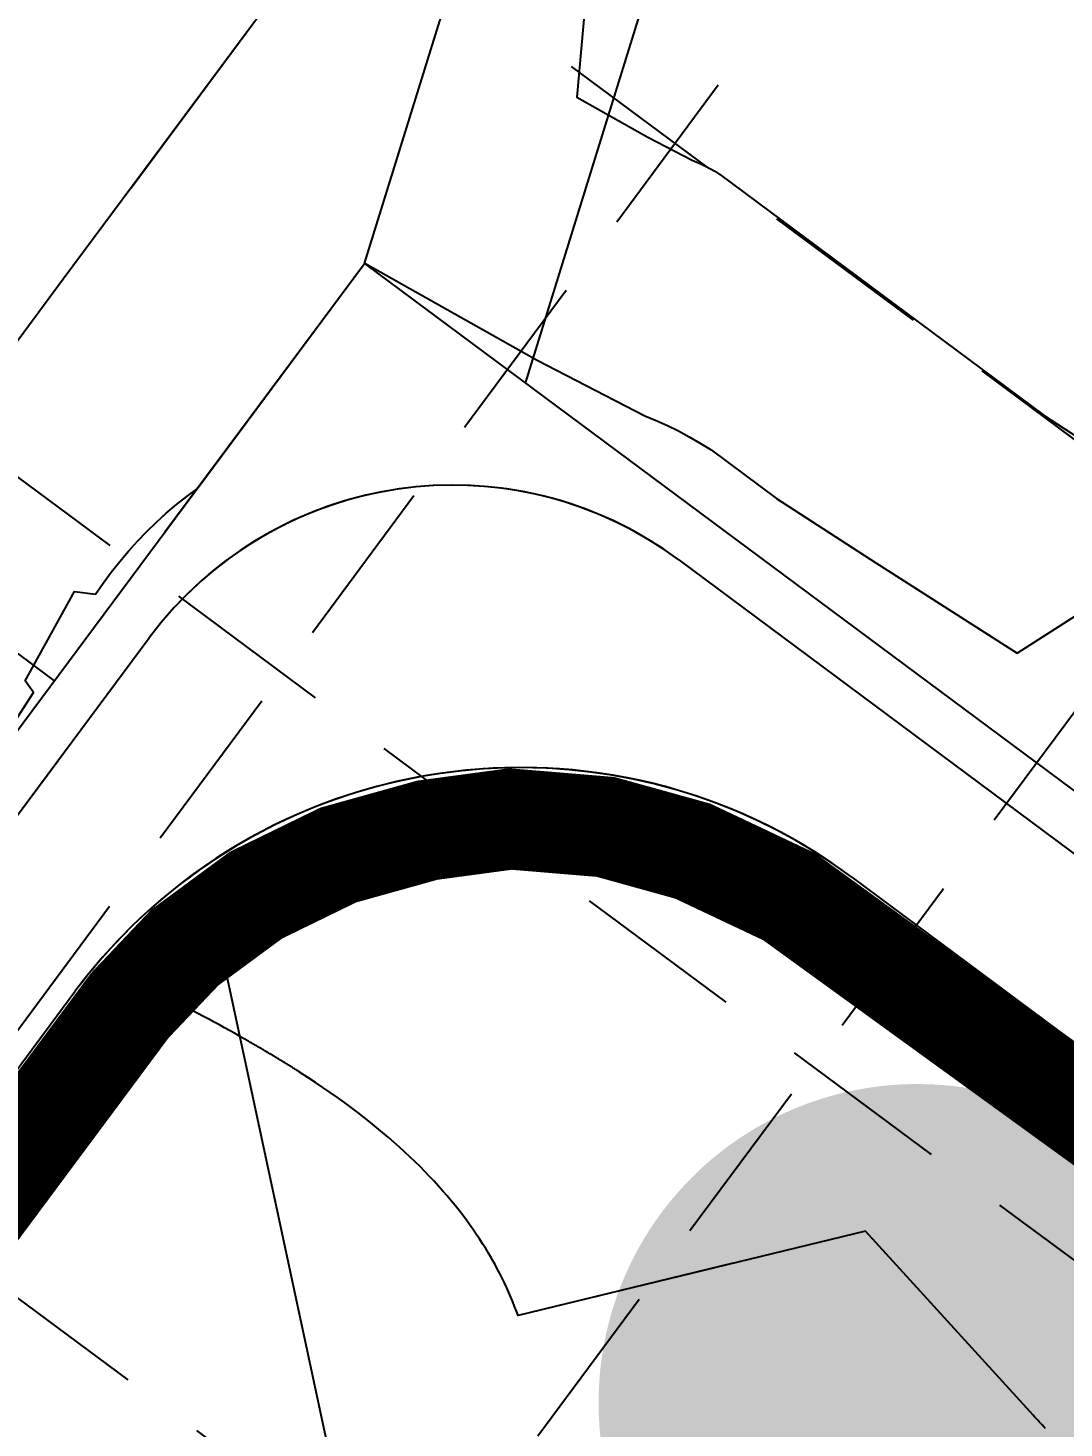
# Model space of a CAD drawing. Header units: feet. Extents: x 2260 to 6199, y 3666 to 7344.
# Drawn here: x 4019.8 to 4101.9, y 5715.5 to 5826.4 of the extents above; entities that cross this region are included whole.
import ezdxf
from ezdxf.enums import TextEntityAlignment as Align

# ---------------------------------------------------------------- set-up
doc = ezdxf.new("R2010")
doc.units = ezdxf.units.FT
doc.header["$LTSCALE"] = 40
doc.header["$MEASUREMENT"] = 0
doc.linetypes.add('HIDDEN', pattern=[0.375, 0.25, -0.125])
for name, color, linetype in [('ALTURA LOGO', 4, 'CONTINUOUS'), ('EOP-PROP', 4, 'CONTINUOUS'), ('EROSION BLANKETS', 84, 'CONTINUOUS'), ('FLOW-ARROWS', 253, 'CONTINUOUS'), ('GRID', 254, 'HIDDEN'), ('lots-line', 4, 'CONTINUOUS'), ('PC', 43, 'CONTINUOUS')]:
    doc.layers.add(name, color=color, linetype=linetype)
doc.styles.add('altura', font='ARIAL.TTF', dxfattribs={"oblique": 15})

msp = doc.modelspace()

# ---------------------------------------------------------------- hatches: boundary and pattern name
at = {"layer": 'ALTURA LOGO'}
h = msp.add_hatch(color=42, dxfattribs=at)
edge = h.paths.add_edge_path()
edge.add_ellipse((4090.251405780444, 5717.526075357317), major_axis=(15.07957109537098, 20.25806182355507), ratio=0.999999999647195, start_angle=269.9984368721305, end_angle=449.9984368721306)
edge.add_ellipse((4090.251405780444, 5717.526075357317), major_axis=(15.07921590197773, 20.25832621538175), ratio=0.9999999996472491, start_angle=89.99743228691005, end_angle=269.9974322869101)
h.paths.add_polyline_path([(4065.789915140207, 5722.769035185409), (4101.971037544506, 5695.835220428515), (4115.34222279569, 5713.797194795321), (4079.161100391391, 5740.731009552216)], flags=24)

# ---------------------------------------------------------------- linework, layer by layer
at = {"layer": 'EOP-PROP', "color": 7}
for p, q in [((4071.35801177708, 5784.306603397596), (4120.877842317857, 5747.498430094201)), ((4071.35801177708, 5784.306603397596), (4120.877842317857, 5747.498430094201)), ((3945.343797479373, 5665.062371130993), (4029.384204468728, 5778.126028987293)), ((3894.861304160215, 5597.145811028028), (4022.166056421725, 5768.41510241782)), ((4085.066263942217, 5759.165326131377), (4113.719195738247, 5737.86755375047)), ((4085.066263942217, 5759.165326131377), (4113.719195738247, 5737.86755375047)), ((3904.492180503945, 5589.987164448417), (4023.504679889968, 5750.100483662934)), ((3954.969537319719, 5657.896814162891), (4023.504679889968, 5750.100483662934))]:
    msp.add_line(p, q, dxfattribs=at)
for centre, radius, start, end in [((4053.461395328053, 5760.229412538268), 30, 53.3765157533963, 143.376515753323), ((4053.461395328053, 5760.229412538268), 30, 53.3765157533963, 137.7713075228103), ((4058.817893150313, 5723.852112871031), 43.99999999999999, 53.3765157533963, 143.376515753323), ((4058.817893150313, 5723.852112871031), 43.99999999999999, 53.3765157533963, 125.4595901113873), ((4058.817893150313, 5723.852112871031), 43.99999999999999, 124.9744905754774, 143.376515753323)]:
    msp.add_arc(centre, radius, start, end, dxfattribs=at)
at = {"layer": 'EROSION BLANKETS', "const_width": 8}
msp.add_lwpolyline([(3908.012260659083, 5587.801533012524), (4027.849837142777, 5748.99833440289), (4032.21985270831, 5753.601133281425), (4037.853407996063, 5757.748032717463), (4044.367875613513, 5760.922457434647), (4051.430300524705, 5762.891053067038), (4058.010809959687, 5763.776620079228), (4065.552840562798, 5763.150061598945), (4072.459868474315, 5761.233883413466), (4080.096460106508, 5757.624825453282), (4112.09323510041, 5734.436604976778), (4153.319771831789, 5704.957645903033), (4182.885881422533, 5687.174083194492), (4213.522703241044, 5670.140954684635), (4236.512046002142, 5658.772284753539), (4249.95851303835, 5651.899536666262), (4260.019898821167, 5643.932562913937), (4263.617270524715, 5637.666433190208), (4266.908508351506, 5627.511027752436), (4268.304320409271, 5616.187046290447), (4264.173528049946, 5602.268013456788), (4256.278199421171, 5581.876277301353), (4213.489095006156, 5470.780810910556)], dxfattribs=at)
at = {"layer": 'FLOW-ARROWS', "color": 7}
for points in [[(4063.636645374757, 5807.645131045904, 0, 1.6666667, 0), (4065.092653197419, 5812.428439651915, 0, 0, 0), (4068.719547873875, 5824.343593024699, 0, 0, 0)], [(4063.636645374757, 5807.645131045904, 0, 1.6666667, 0), (4065.092653197419, 5812.428439651915, 0, 0, 0), (4068.719547873875, 5824.343593024699, 0, 0, 0)], [(4041.120232201372, 5738.425490834088, 0, 1.6666667, 0), (4042.351904689427, 5733.579566476221, 0, 0, 0), (4044.654700289597, 5724.519387412164, 0, 0, 0)], [(4041.120232201372, 5738.425490834088, 0, 1.6666667, 0), (4042.351904689427, 5733.579566476221, 0, 0, 0), (4044.654700289597, 5724.519387412164, 0, 0, 0)], [(4041.120232201372, 5738.425490834088, 0, 1.6666667, 0), (4042.351904689427, 5733.579566476221, 0, 0, 0), (4044.654700289597, 5724.519387412164, 0, 0, 0)]]:
    msp.add_lwpolyline(points, format="xyseb", dxfattribs=at)
at = {"layer": 'GRID', "linetype": 'HIDDEN', "ltscale": 1.35}
for p, q in [((3021.688288403257, 6595.182064264951), (5624.121327222674, 4666.010602610775)), ((2990.572619666898, 6553.207337832379), (5593.005658486308, 4624.035876178204)), ((2959.456950930541, 6511.232611399809), (5561.889989749947, 4582.061149745632)), ((4568.90714899926, 6488.885968777147), (3479.721316426463, 5019.585156255805)), ((4610.881875431829, 6457.77030004079), (3521.696042859036, 4988.469487519446))]:
    msp.add_line(p, q, dxfattribs=at)
at = {"layer": 'lots-line', "color": 7}
for p, q in [((4021.878724406386, 5774.733718707596), (3929.582826112301, 5843.337415095532)), ((4046.456744329715, 5807.799727487736), (4057.440569857189, 5843.245170121723)), ((4046.456744329715, 5807.799727487736), (4057.440569857189, 5843.245170121723)), ((4059.220500609557, 5798.312405984003), (4073.387952212259, 5844.031594785506)), ((4059.220500609557, 5798.312405984003), (4073.387952212259, 5844.031594785506)), ((3942.135217532591, 5667.45089012036), (4046.456744329715, 5807.799727487736)), ((4030.641732539391, 5786.523020887767), (4046.456744329715, 5807.799727487736)), ((4046.456744329716, 5807.799727487736), (4123.264057844394, 5750.708722208778)), ((4046.456744329716, 5807.799727487736), (4123.264057844394, 5750.708722208778)), ((4066.929241071745, 5604.980798970535), (4034.616912001225, 5755.700386158939)), ((4066.929241071745, 5604.980798970535), (4034.616912001225, 5755.700386158939)), ((4066.929241071745, 5604.980798970535), (4034.616912001225, 5755.700386158939)), ((4082.680048415681, 5755.955034016799), (4111.332980211709, 5734.657261635893)), ((4082.680048415681, 5755.955034016799), (4111.332980211709, 5734.657261635893)), ((3901.438656861363, 5579.173932121115), (4026.714972004545, 5747.714268136398)), ((3958.178117266499, 5655.508295173521), (4026.714972004545, 5747.714268136398))]:
    msp.add_line(p, q, dxfattribs=at)
for start, end in [(53.3765157533963, 143.376515753323), (53.3765157533963, 128.8010762661018), (123.0619047803237, 143.376515753323)]:
    msp.add_arc((4058.817893150313, 5723.852112871031), 39.99999999999999, start, end, dxfattribs=at)
at = {"layer": 'PC', "color": 43, "flags": 128}
for points, elevation in [([(4064.777356059046, 5837.791724395561), (4063.279442074034, 5820.953983257104), (4068.901711129372, 5817.789681214927), (4072.416561588638, 5815.976560271766), (4072.790595780803, 5815.823760034925), (4073.15708161677, 5815.659345156587), (4073.515659180499, 5815.48359181603), (4073.86597847973, 5815.296787402104), (4074.207699791301, 5815.099230160898), (4074.53195667827, 5814.89730315364), (4074.57977897504, 5814.865471690859), (4100.316783962639, 5795.735112609482), (4103.561879174094, 5793.63322304419), (4108.17734000121, 5790.689020687218), (4118.902361699106, 5797.560516757996), (4143.711611767265, 5826.694019370793)], 553), ([(4064.777356059046, 5837.791724395561), (4063.279442074034, 5820.953983257104), (4068.901711129372, 5817.789681214927), (4072.416561588638, 5815.976560271766), (4072.790595780803, 5815.823760034925), (4073.15708161677, 5815.659345156587), (4073.515659180499, 5815.48359181603), (4073.86597847973, 5815.296787402104), (4074.207699791301, 5815.099230160898), (4074.53195667827, 5814.89730315364), (4074.57977897504, 5814.865471690859), (4100.316783962639, 5795.735112609482), (4103.561879174094, 5793.63322304419), (4108.17734000121, 5790.689020687218), (4118.902361699106, 5797.560516757996), (4143.711611767265, 5826.694019370793)], 553), ([(4016.307165884837, 5798.111319055289), (4022.582970001349, 5806.568326763419), (4038.285845280468, 5827.694170646394)], 553), ([(4027.948550786128, 5813.786904252311), (4038.285845280468, 5827.694170646394)], 553), ([(4013.8054768032, 5763.872385005211), (4020.235601250309, 5773.80099262188), (4019.556813674998, 5774.716512137605), (4020.238178804625, 5775.953139181965), (4023.464437498495, 5781.808632048832), (4025.146550881401, 5781.579409128884), (4025.744778855407, 5782.456378570473), (4026.388475913116, 5783.332944410608), (4027.05725591174, 5784.183000819949), (4027.75019154351, 5785.005792093729), (4028.466332698059, 5785.800594797979), (4029.204707576061, 5786.566718445685), (4029.964323822577, 5787.30350613491), (4030.744169678716, 5788.010335148295), (4031.543215150388, 5788.686617513435), (4032.360413192836, 5789.331800523709), (4033.194700909527, 5789.94536721903), (4046.443620788532, 5807.799050262826), (4046.452252779282, 5807.810663300933), (4046.468813536226, 5807.838675026535), (4046.465991950771, 5807.806958168328), (4060.12007405705, 5800.122224572749), (4068.656139529849, 5795.718930816642), (4069.564508289885, 5795.347844524051), (4070.454545327573, 5794.94855124473), (4071.325376561085, 5794.521721699793), (4072.176152009225, 5794.068053833593), (4073.006046630016, 5793.588271958061), (4073.793527647843, 5793.097877793451), (4073.909667512401, 5793.020572811763), (4079.087177285427, 5789.172121092033), (4086.968122865183, 5784.067532104858), (4098.1770992538, 5776.917326320696), (4124.223580842933, 5793.605245410202)], 552), ([(4030.515303694535, 5787.802897849598), (4030.744169678716, 5788.010335148295), (4031.543215150388, 5788.686617513435), (4032.360413192836, 5789.331800523709), (4033.194700909527, 5789.94536721903), (4046.443620788532, 5807.799050262826), (4046.452252779282, 5807.810663300933), (4046.468813536226, 5807.838675026535), (4046.465991950771, 5807.806958168328), (4060.12007405705, 5800.122224572749), (4068.656139529849, 5795.718930816642), (4069.564508289885, 5795.347844524051), (4070.454545327573, 5794.94855124473), (4071.325376561085, 5794.521721699793), (4072.176152009225, 5794.068053833593), (4073.006046630016, 5793.588271958061), (4073.793527647843, 5793.097877793451), (4073.909667512401, 5793.020572811763), (4079.087177285427, 5789.172121092033), (4086.968122865183, 5784.067532104858), (4098.1770992538, 5776.917326320696), (4124.223580842933, 5793.605245410202)], 552), ([(4075.672652390213, 5728.58392393796), (4058.614954643175, 5724.435554981772), (4058.48822463166, 5724.777559931518), (4058.348397186898, 5725.148555337563), (4058.20203485221, 5725.520334101366), (4058.048490534658, 5725.893235188946), (4057.887691487638, 5726.267199003835), (4057.719564052813, 5726.64216692915), (4057.544033531721, 5727.018081427294), (4057.361024048078, 5727.394886144196), (4057.170458400117, 5727.772526018393), (4056.972257902247, 5728.150947395292), (4056.766342215259, 5728.530098147024), (4056.545844574993, 5728.91263582213), (4056.513524720403, 5728.987418784974), (4056.283387850352, 5729.370531553446), (4056.052137099995, 5729.751691876846), (4055.812810372788, 5730.13338181863), (4055.565315447458, 5730.515559397089), (4055.309557079449, 5730.898185054873), (4055.045436718035, 5731.281221833881), (4054.77151621687, 5731.664928557951), (4054.531786497239, 5731.995968722607), (4054.2417763306, 5732.380242936302), (4053.944347853324, 5732.764574793509), (4053.638020190578, 5733.149181493615), (4053.322668468304, 5733.53404544906), (4052.998161885916, 5733.919153204568), (4052.664363208025, 5734.304495722664), (4052.321128215053, 5734.690068689462), (4051.968305108852, 5735.075872842657), (4051.605733869126, 5735.46191432382), (4051.233245555827, 5735.848205057429), (4050.850661552303, 5736.234763159232), (4050.457792743277, 5736.621613376905), (4050.054438621071, 5737.008787566334), (4049.640386312733, 5737.396325207125), (4049.215409519818, 5737.784273961627), (4048.779267361569, 5738.172690281926), (4048.331703111105, 5738.561640070148), (4047.872442812941, 5738.951199397908), (4047.401193768603, 5739.341455291499), (4046.91764287547, 5739.732506590364), (4046.421454801947, 5740.124464887269), (4045.912269979834, 5740.51745555981), (4045.38970239215, 5740.91161890419), (4044.853337131603, 5741.30711138372), (4044.302727701498, 5741.704107006135), (4043.737393026699, 5742.102798846238), (4043.156814137537, 5742.503400732147), (4042.560430484175, 5742.906149116873), (4041.947635832192, 5743.311305159669), (4041.304161233981, 5743.711973742136), (4041.291299165547, 5743.737178294063), (4041.226649120156, 5743.777578187219), (4041.162628618001, 5743.818448508486), (4041.098429597288, 5743.859349576439), (4041.034051305574, 5743.900281731013), (4040.96949298418, 5743.941245315441), (4040.904753868123, 5743.982240676347), (4040.839833186061, 5744.023268163687), (4040.774730160216, 5744.064328130843), (4040.70944400632, 5744.105420934623), (4040.643973933548, 5744.146546935361), (4040.57831914444, 5744.187706496846), (4040.512478834854, 5744.228899986427), (4040.44645219389, 5744.270127775043), (4040.380238403798, 5744.311390237208), (4040.31383663996, 5744.352687751155), (4040.247246070769, 5744.394020698728), (4040.180465857567, 5744.435389465516), (4040.113495154611, 5744.476794440865), (4040.046333108974, 5744.518236017899), (4039.978978860429, 5744.559714593602), (4039.911431541466, 5744.601230568802), (4039.843690277139, 5744.642784348223), (4039.775754185014, 5744.684376340548), (4039.707622375112, 5744.726006958416), (4039.6392939498, 5744.767676618549), (4039.570768003734, 5744.809385741672), (4039.502043623749, 5744.851134752621), (4039.433119888821, 5744.892924080375), (4039.363995869966, 5744.934754158147), (4039.294670630128, 5744.976625423313), (4039.225143224125, 5745.018538317536), (4039.15541269857, 5745.060493286796), (4039.085478091782, 5745.102490781429), (4039.015338433672, 5745.144531256195), (4038.944992745655, 5745.186615170246), (4038.874440040619, 5745.228742987268), (4038.80367932278, 5745.270915175465), (4038.732709587569, 5745.313132207591), (4038.661529821611, 5745.355394561111), (4038.590139002586, 5745.397702718094), (4038.518536099118, 5745.440057165349), (4038.446720070735, 5745.48245839447), (4038.37468986771, 5745.524906901846), (4038.302444431003, 5745.567403188797), (4038.229982692133, 5745.609947761503), (4038.157303573105, 5745.652541131144), (4038.084405986289, 5745.695183813926), (4038.011288834311, 5745.737876331103), (4037.937951009959, 5745.780619209127), (4037.86439139607, 5745.823412979571), (4037.790608865439, 5745.866258179278), (4037.716602280699, 5745.909155350363), (4037.642370494153, 5745.952105040327), (4037.567912347774, 5745.995107802046), (4037.493226673018, 5746.038164193878), (4037.418312290708, 5746.081274779694), (4037.343168010942, 5746.124440128931), (4037.267792632957, 5746.167660816728), (4037.195916464934, 5746.213660776273), (4036.923850906004, 5746.366592356475), (4036.576499836475, 5746.55996563585), (4036.539491237067, 5746.581374921516), (4036.151176701162, 5746.799214046776), (4035.756695443561, 5747.018649304925), (4035.355874148855, 5747.239764768759), (4034.948531175227, 5747.462648809639), (4034.534476064338, 5747.687394344185), (4034.113509016542, 5747.91409909837), (4033.685420328607, 5748.14286589048), (4033.249989790691, 5748.373802934524), (4032.806986039158, 5748.607024165857), (4032.356165861343, 5748.842649590927), (4031.897273448078, 5749.08080566326), (4031.430039589384, 5749.321625688055), (4030.954180808127, 5749.565250257917), (4030.469398426028, 5749.811827722561), (4029.97537755581, 5750.061514695732), (4029.471786012544, 5750.314476602569), (4029.022180966129, 5750.538977264109), (4028.973234499898, 5750.508626517698), (4028.971484397049, 5750.507454939407), (4028.57794933547, 5750.257270316764), (4028.212715756036, 5750.01972833319), (4028.184558273934, 5750.000387326383), (4027.834234221006, 5749.766903097373), (4027.793135712178, 5749.73798852949), (4027.749724786788, 5749.706760359447), (4027.403756037701, 5749.470085884283), (4027.346911232401, 5749.428217344787), (4027.016493616061, 5749.196692325339), (4026.710046144372, 5748.977193909713), (4026.631422778329, 5748.917821764642), (4026.548420998412, 5748.853763406335), (4026.248617808489, 5748.633489092397), (4026.152903127365, 5748.557889281791), (4025.863184076665, 5748.337103139816), (4015.911776343234, 5739.885380244259)], 552), ([(4100.412056056709, 5715.485108628316), (4100.290359908342, 5715.616673879184), (4100.168205060287, 5715.748878682409), (4100.045588624606, 5715.881727093879), (4099.922507688674, 5716.015223204093), (4099.798959314917, 5716.149371138546), (4099.674940540535, 5716.284175058102), (4099.550448377238, 5716.41963915937), (4099.425322546639, 5716.555884255391), (4099.196978230456, 5716.805172941436), (4086.145510934983, 5731.130884372712), (4058.614954643175, 5724.435554981772), (4058.48822463166, 5724.777559931518), (4058.348397186898, 5725.148555337563), (4058.20203485221, 5725.520334101366), (4058.048490534658, 5725.893235188946), (4057.887691487638, 5726.267199003835), (4057.719564052813, 5726.64216692915), (4057.544033531721, 5727.018081427294), (4057.361024048078, 5727.394886144196), (4057.170458400117, 5727.772526018393), (4056.972257902247, 5728.150947395292), (4056.766342215259, 5728.530098147024), (4056.545844574993, 5728.91263582213), (4056.513524720403, 5728.987418784974), (4056.283387850352, 5729.370531553446), (4056.052137099995, 5729.751691876846), (4055.812810372788, 5730.13338181863), (4055.565315447458, 5730.515559397089), (4055.309557079449, 5730.898185054873), (4055.045436718035, 5731.281221833881), (4054.77151621687, 5731.664928557951), (4054.531786497239, 5731.995968722607), (4054.2417763306, 5732.380242936302), (4053.944347853324, 5732.764574793509), (4053.638020190578, 5733.149181493615), (4053.322668468304, 5733.53404544906), (4052.998161885916, 5733.919153204568), (4052.664363208025, 5734.304495722664), (4052.321128215053, 5734.690068689462), (4051.968305108852, 5735.075872842657), (4051.605733869126, 5735.46191432382), (4051.233245555827, 5735.848205057429), (4050.850661552303, 5736.234763159232), (4050.457792743277, 5736.621613376905), (4050.054438621071, 5737.008787566334), (4049.640386312733, 5737.396325207125), (4049.215409519818, 5737.784273961627), (4048.779267361569, 5738.172690281926), (4048.331703111105, 5738.561640070148), (4047.872442812941, 5738.951199397908), (4047.401193768603, 5739.341455291499), (4046.91764287547, 5739.732506590364), (4046.421454801947, 5740.124464887269), (4045.912269979834, 5740.51745555981), (4045.38970239215, 5740.91161890419), (4044.853337131603, 5741.30711138372), (4044.302727701498, 5741.704107006135), (4043.737393026699, 5742.102798846238), (4043.156814137537, 5742.503400732147), (4042.560430484175, 5742.906149116873), (4041.947635832192, 5743.311305159669), (4041.304161233981, 5743.711973742136), (4041.291299165547, 5743.737178294063), (4041.226649120156, 5743.777578187219), (4041.162628618001, 5743.818448508486), (4041.098429597288, 5743.859349576439), (4041.034051305574, 5743.900281731013), (4040.96949298418, 5743.941245315441), (4040.904753868123, 5743.982240676347), (4040.839833186061, 5744.023268163687), (4040.774730160216, 5744.064328130843), (4040.70944400632, 5744.105420934623), (4040.643973933548, 5744.146546935361), (4040.57831914444, 5744.187706496846), (4040.512478834854, 5744.228899986427), (4040.44645219389, 5744.270127775043), (4040.380238403798, 5744.311390237208), (4040.31383663996, 5744.352687751155), (4040.247246070769, 5744.394020698728), (4040.180465857567, 5744.435389465516), (4040.113495154611, 5744.476794440865), (4040.046333108974, 5744.518236017899), (4039.978978860429, 5744.559714593602), (4039.911431541466, 5744.601230568802), (4039.843690277139, 5744.642784348223), (4039.775754185014, 5744.684376340548), (4039.707622375112, 5744.726006958416), (4039.6392939498, 5744.767676618549), (4039.570768003734, 5744.809385741672), (4039.502043623749, 5744.851134752621), (4039.433119888821, 5744.892924080375), (4039.363995869966, 5744.934754158147), (4039.294670630128, 5744.976625423313), (4039.225143224125, 5745.018538317536), (4039.15541269857, 5745.060493286796), (4039.085478091782, 5745.102490781429), (4039.015338433672, 5745.144531256195), (4038.944992745655, 5745.186615170246), (4038.874440040619, 5745.228742987268), (4038.80367932278, 5745.270915175465), (4038.732709587569, 5745.313132207591), (4038.661529821611, 5745.355394561111), (4038.590139002586, 5745.397702718094), (4038.518536099118, 5745.440057165349), (4038.446720070735, 5745.48245839447), (4038.37468986771, 5745.524906901846), (4038.302444431003, 5745.567403188797), (4038.229982692133, 5745.609947761503), (4038.157303573105, 5745.652541131144), (4038.084405986289, 5745.695183813926), (4038.011288834311, 5745.737876331103), (4037.937951009959, 5745.780619209127), (4037.86439139607, 5745.823412979571), (4037.790608865439, 5745.866258179278), (4037.716602280699, 5745.909155350363), (4037.642370494153, 5745.952105040327), (4037.567912347774, 5745.995107802046), (4037.493226673018, 5746.038164193878), (4037.418312290708, 5746.081274779694), (4037.343168010942, 5746.124440128931), (4037.267792632957, 5746.167660816728), (4037.195916464934, 5746.213660776273), (4036.923850906004, 5746.366592356475), (4036.576499836475, 5746.55996563585), (4036.539491237067, 5746.581374921516), (4036.151176701162, 5746.799214046776), (4035.756695443561, 5747.018649304925), (4035.355874148855, 5747.239764768759), (4034.948531175227, 5747.462648809639), (4034.534476064338, 5747.687394344185), (4034.113509016542, 5747.91409909837), (4033.685420328607, 5748.14286589048), (4033.249989790691, 5748.373802934524), (4032.806986039158, 5748.607024165857), (4032.356165861343, 5748.842649590927), (4031.897273448078, 5749.08080566326), (4031.430039589384, 5749.321625688055), (4030.954180808127, 5749.565250257917), (4030.469398426028, 5749.811827722561), (4029.97537755581, 5750.061514695732), (4029.471786012544, 5750.314476602569), (4029.022180966129, 5750.538977264109), (4028.973234499898, 5750.508626517698), (4028.971484397049, 5750.507454939407), (4028.57794933547, 5750.257270316764), (4028.212715756036, 5750.01972833319), (4028.184558273934, 5750.000387326383), (4027.834234221006, 5749.766903097373), (4027.793135712178, 5749.73798852949), (4027.749724786788, 5749.706760359447), (4027.403756037701, 5749.470085884283), (4027.346911232401, 5749.428217344787), (4027.016493616061, 5749.196692325339), (4026.710046144372, 5748.977193909713), (4026.631422778329, 5748.917821764642), (4026.548420998412, 5748.853763406335), (4026.248617808489, 5748.633489092397), (4026.152903127365, 5748.557889281791), (4025.863184076665, 5748.337103139816), (4015.911776343234, 5739.885380244259)], 552), ([(4100.412056056709, 5715.485108628316), (4100.290359908342, 5715.616673879184), (4100.168205060287, 5715.748878682409), (4100.045588624606, 5715.881727093879), (4099.922507688674, 5716.015223204093), (4099.798959314917, 5716.149371138546), (4099.674940540535, 5716.284175058102), (4099.550448377238, 5716.41963915937), (4099.425322546639, 5716.555884255391), (4099.196978230456, 5716.805172941436), (4086.145510934983, 5731.130884372712), (4058.614954643175, 5724.435554981772), (4058.48822463166, 5724.777559931518), (4058.348397186898, 5725.148555337563), (4058.20203485221, 5725.520334101366), (4058.048490534658, 5725.893235188946), (4057.887691487638, 5726.267199003835), (4057.719564052813, 5726.64216692915), (4057.544033531721, 5727.018081427294), (4057.361024048078, 5727.394886144196), (4057.170458400117, 5727.772526018393), (4056.972257902247, 5728.150947395292), (4056.766342215259, 5728.530098147024), (4056.545844574993, 5728.91263582213), (4056.513524720403, 5728.987418784974), (4056.283387850352, 5729.370531553446), (4056.052137099995, 5729.751691876846), (4055.812810372788, 5730.13338181863), (4055.565315447458, 5730.515559397089), (4055.309557079449, 5730.898185054873), (4055.045436718035, 5731.281221833881), (4054.77151621687, 5731.664928557951), (4054.531786497239, 5731.995968722607), (4054.2417763306, 5732.380242936302), (4053.944347853324, 5732.764574793509), (4053.638020190578, 5733.149181493615), (4053.322668468304, 5733.53404544906), (4052.998161885916, 5733.919153204568), (4052.664363208025, 5734.304495722664), (4052.321128215053, 5734.690068689462), (4051.968305108852, 5735.075872842657), (4051.605733869126, 5735.46191432382), (4051.233245555827, 5735.848205057429), (4050.850661552303, 5736.234763159232), (4050.457792743277, 5736.621613376905), (4050.054438621071, 5737.008787566334), (4049.640386312733, 5737.396325207125), (4049.215409519818, 5737.784273961627), (4048.779267361569, 5738.172690281926), (4048.331703111105, 5738.561640070148), (4047.872442812941, 5738.951199397908), (4047.401193768603, 5739.341455291499), (4046.91764287547, 5739.732506590364), (4046.421454801947, 5740.124464887269), (4045.912269979834, 5740.51745555981), (4045.38970239215, 5740.91161890419), (4044.853337131603, 5741.30711138372), (4044.302727701498, 5741.704107006135), (4043.737393026699, 5742.102798846238), (4043.156814137537, 5742.503400732147), (4042.560430484175, 5742.906149116873), (4041.947635832192, 5743.311305159669), (4041.304161233981, 5743.711973742136), (4041.291299165547, 5743.737178294063), (4041.226649120156, 5743.777578187219), (4041.162628618001, 5743.818448508486), (4041.098429597288, 5743.859349576439), (4041.034051305574, 5743.900281731013), (4040.96949298418, 5743.941245315441), (4040.904753868123, 5743.982240676347), (4040.839833186061, 5744.023268163687), (4040.774730160216, 5744.064328130843), (4040.70944400632, 5744.105420934623), (4040.643973933548, 5744.146546935361), (4040.57831914444, 5744.187706496846), (4040.512478834854, 5744.228899986427), (4040.44645219389, 5744.270127775043), (4040.380238403798, 5744.311390237208), (4040.31383663996, 5744.352687751155), (4040.247246070769, 5744.394020698728), (4040.180465857567, 5744.435389465516), (4040.113495154611, 5744.476794440865), (4040.046333108974, 5744.518236017899), (4039.978978860429, 5744.559714593602), (4039.911431541466, 5744.601230568802), (4039.843690277139, 5744.642784348223), (4039.775754185014, 5744.684376340548), (4039.707622375112, 5744.726006958416), (4039.6392939498, 5744.767676618549), (4039.570768003734, 5744.809385741672), (4039.502043623749, 5744.851134752621), (4039.433119888821, 5744.892924080375), (4039.363995869966, 5744.934754158147), (4039.294670630128, 5744.976625423313), (4039.225143224125, 5745.018538317536), (4039.15541269857, 5745.060493286796), (4039.085478091782, 5745.102490781429), (4039.015338433672, 5745.144531256195), (4038.944992745655, 5745.186615170246), (4038.874440040619, 5745.228742987268), (4038.80367932278, 5745.270915175465), (4038.732709587569, 5745.313132207591), (4038.661529821611, 5745.355394561111), (4038.590139002586, 5745.397702718094), (4038.518536099118, 5745.440057165349), (4038.446720070735, 5745.48245839447), (4038.37468986771, 5745.524906901846), (4038.302444431003, 5745.567403188797), (4038.229982692133, 5745.609947761503), (4038.157303573105, 5745.652541131144), (4038.084405986289, 5745.695183813926), (4038.011288834311, 5745.737876331103), (4037.937951009959, 5745.780619209127), (4037.86439139607, 5745.823412979571), (4037.790608865439, 5745.866258179278), (4037.716602280699, 5745.909155350363), (4037.642370494153, 5745.952105040327), (4037.567912347774, 5745.995107802046), (4037.493226673018, 5746.038164193878), (4037.418312290708, 5746.081274779694), (4037.343168010942, 5746.124440128931), (4037.267792632957, 5746.167660816728), (4037.195916464934, 5746.213660776273), (4036.923850906004, 5746.366592356475), (4036.576499836475, 5746.55996563585), (4036.539491237067, 5746.581374921516), (4036.151176701162, 5746.799214046776), (4035.756695443561, 5747.018649304925), (4035.355874148855, 5747.239764768759), (4034.948531175227, 5747.462648809639), (4034.534476064338, 5747.687394344185), (4034.47482108814, 5747.719520532651)], 552)]:
    msp.add_lwpolyline(points, dxfattribs=dict(at, elevation=elevation))

# ---------------------------------------------------------------- texts
at = {"layer": 'ALTURA LOGO', "color": 164, "style": 'altura', "oblique": 14.99999999494724, "width": 1.035276180044867}
msp.add_text('A', height=16.57528718286266, rotation=323.3354046422954, dxfattribs=at).set_placement((4085.330249048735, 5711.302824927596), align=Align.CENTER)

doc.saveas('drawing.dxf')
